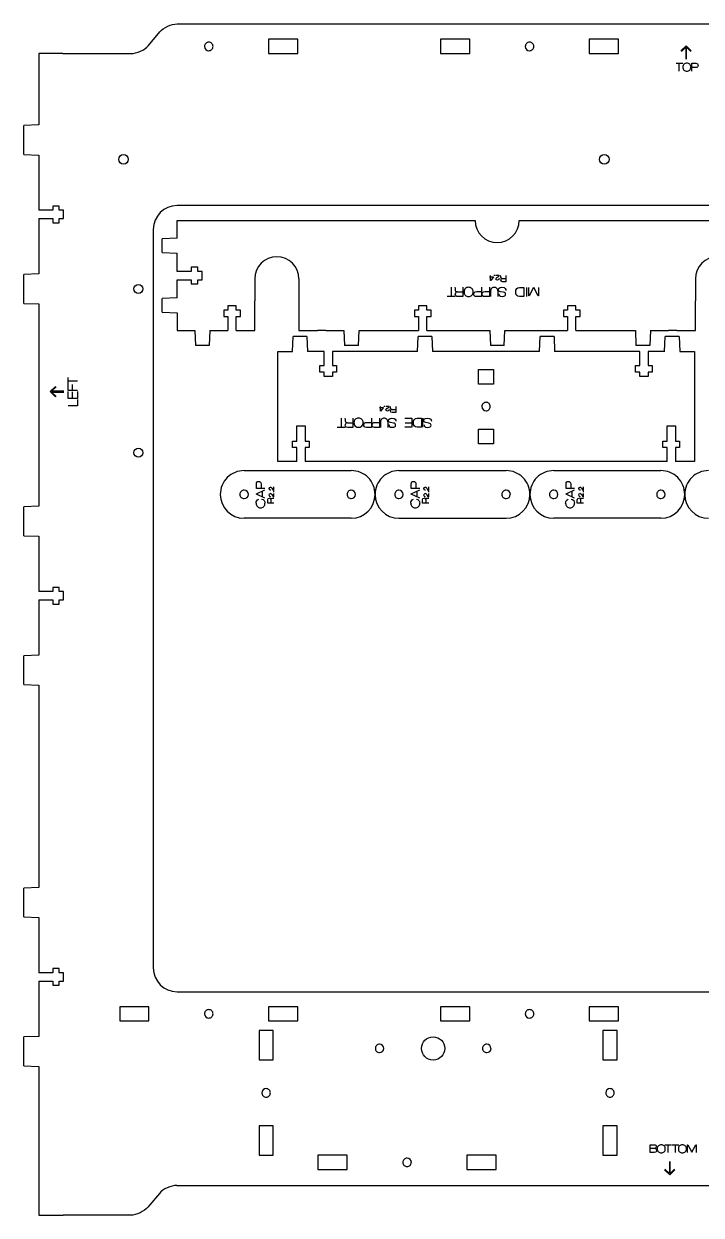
# Model space of a CAD drawing. Extents: x 49 to 1952, y 75 to 1350.
# Drawn here: x 614.6 to 842.2, y 74.5 to 474.5 of the extents above; entities that cross this region are included whole.
import ezdxf

# ---------------------------------------------------------------- set-up
doc = ezdxf.new("R2010")
doc.units = 0
doc.header["$MEASUREMENT"] = 0
for name, color, linetype in [('4_8MM_TABS_-_PLYWOOD', 160, 'Continuous'), ('PASS_1', 1, 'Continuous'), ('PASS_2', 5, 'Continuous'), ('PASS_3', 7, 'Continuous'), ('RASTER_-_LETTERS', 3, 'Continuous'), ('T-SLOT_-_PLYWOOD', 7, 'Continuous')]:
    doc.layers.add(name, color=color, linetype=linetype)

msp = doc.modelspace()

# ---------------------------------------------------------------- linework, layer by layer
at = {"layer": '4_8MM_TABS_-_PLYWOOD', "color": 5}
for p, q in [((706.69, 469.34), (696.84, 469.34)), ((696.84, 469.34), (696.84, 464.54)), ((706.69, 464.54), (706.69, 469.34)), ((764.44, 469.34), (754.59, 469.34)), ((754.59, 469.34), (754.59, 464.54)), ((764.44, 464.54), (764.44, 469.34)), ((814.44, 469.34), (804.59, 469.34)), ((804.59, 469.34), (804.59, 464.54)), ((814.44, 464.54), (814.44, 469.34)), ((696.84, 464.54), (706.69, 464.54)), ((754.59, 464.54), (764.44, 464.54)), ((804.59, 464.54), (814.44, 464.54)), ((656.69, 144.54), (646.84, 144.54)), ((646.84, 144.54), (646.84, 139.74)), ((656.69, 139.74), (656.69, 144.54)), ((706.69, 144.54), (696.84, 144.54)), ((696.84, 144.54), (696.84, 139.74)), ((706.69, 139.74), (706.69, 144.54)), ((764.44, 144.54), (754.59, 144.54)), ((754.59, 144.54), (754.59, 139.74)), ((764.44, 139.74), (764.44, 144.54)), ((814.44, 144.54), (804.59, 144.54)), ((804.59, 144.54), (804.59, 139.74)), ((814.44, 139.74), (814.44, 144.54)), ((646.84, 139.74), (656.69, 139.74)), ((693.65, 136.54), (693.65, 126.69)), ((698.45, 136.54), (693.65, 136.54)), ((696.84, 139.74), (706.69, 139.74)), ((698.45, 126.69), (698.45, 136.54)), ((754.59, 139.74), (764.44, 139.74)), ((804.59, 139.74), (814.44, 139.74)), ((809.14, 136.54), (809.14, 126.69)), ((813.94, 136.54), (809.14, 136.54)), ((813.94, 126.69), (813.94, 136.54)), ((693.65, 126.69), (698.45, 126.69)), ((809.14, 126.69), (813.94, 126.69)), ((693.65, 104.52), (693.65, 94.67)), ((698.45, 104.52), (693.65, 104.52)), ((698.45, 94.67), (698.45, 104.52)), ((809.14, 104.52), (809.14, 94.67)), ((813.94, 104.52), (809.14, 104.52)), ((813.94, 94.67), (813.94, 104.52)), ((693.65, 94.67), (698.45, 94.67)), ((723.3, 94.67), (713.45, 94.67)), ((713.45, 94.67), (713.45, 89.87)), ((723.3, 89.87), (723.3, 94.67)), ((773.3, 94.67), (763.45, 94.67)), ((763.45, 94.67), (763.45, 89.87)), ((773.3, 89.87), (773.3, 94.67)), ((809.14, 94.67), (813.94, 94.67)), ((713.45, 89.87), (723.3, 89.87)), ((763.45, 89.87), (773.3, 89.87))]:
    msp.add_line(p, q, dxfattribs=at)
for centre, radius, start, end in [((676.77, 466.94), 1.42, 89.9877, 179.9981), ((676.77, 466.94), 1.42, 359.9969, 90.0158), ((784.52, 466.94), 1.42, 89.9877, 179.9981), ((784.52, 466.94), 1.42, 359.9969, 90.0158), ((676.77, 466.94), 1.43, 180.0473, 269.9669), ((676.77, 466.94), 1.42, 269.9903, 359.9969), ((784.52, 466.94), 1.43, 180.0473, 269.9669), ((784.52, 466.94), 1.42, 269.9903, 359.9969), ((676.77, 142.14), 1.42, 89.9877, 179.9981), ((676.77, 142.14), 1.43, 180.0473, 269.9669), ((676.77, 142.14), 1.42, 359.9969, 90.0158), ((676.77, 142.14), 1.42, 269.9903, 359.9969), ((784.52, 142.14), 1.42, 89.9877, 179.9981), ((784.52, 142.14), 1.43, 180.0473, 269.9669), ((784.52, 142.14), 1.42, 359.9969, 90.0158), ((784.52, 142.14), 1.42, 269.9903, 359.9969), ((696.06, 115.61), 1.43, 90.0473, 179.9669), ((696.05, 115.61), 1.42, 359.9877, 89.9981), ((811.54, 115.6), 1.43, 90.0473, 179.9669), ((811.54, 115.61), 1.42, 359.9877, 89.9981), ((696.05, 115.61), 1.42, 179.9903, 269.9969), ((696.05, 115.61), 1.42, 269.9969, 0.0158), ((811.54, 115.61), 1.42, 179.9903, 269.9969), ((811.54, 115.6), 1.42, 269.9969, 0.0158), ((743.38, 92.27), 1.42, 89.9903, 179.9969), ((743.38, 92.27), 1.42, 179.9969, 270.0158), ((743.38, 92.27), 1.43, 0.0473, 89.9669), ((743.38, 92.27), 1.42, 269.9877, 359.9981)]:
    msp.add_arc(centre, radius, start, end, dxfattribs=at)
at = {"layer": 'PASS_1'}
for p, q in [((666.14, 402.57), (666.14, 408.54)), ((666.14, 408.54), (766.24, 408.54)), ((781.04, 408.54), (881.14, 408.54)), ((666.14, 402.57), (661.14, 402.36)), ((661.14, 397.72), (661.14, 402.36)), ((661.14, 397.72), (666.14, 397.52)), ((666.14, 391.44), (666.14, 397.52)), ((666.14, 382.57), (666.14, 388.64)), ((692.24, 388.94), (692.24, 381.54)), ((707.04, 388.94), (707.04, 381.54)), ((840.24, 388.94), (840.24, 381.54)), ((666.14, 382.57), (661.14, 382.36)), ((661.14, 377.72), (661.14, 382.36)), ((692.24, 371.54), (692.24, 381.54)), ((707.04, 381.54), (707.04, 371.54)), ((840.24, 371.54), (840.24, 381.54)), ((661.14, 377.72), (666.14, 377.52)), ((666.14, 377.52), (666.14, 371.54)), ((666.14, 371.54), (672.04, 371.54)), ((672.07, 371.54), (672.27, 366.54)), ((677.12, 371.54), (676.91, 366.54)), ((677.12, 371.54), (681.76, 371.54)), ((681.76, 371.54), (683.19, 371.54)), ((685.99, 371.54), (692.24, 371.54)), ((704.9, 364.54), (705.1, 369.54)), ((709.74, 369.54), (705.1, 369.54)), ((707.04, 371.54), (713.29, 371.54)), ((709.74, 369.54), (709.95, 364.54)), ((716.09, 371.54), (713.29, 371.54)), ((716.09, 371.54), (722.19, 371.54)), ((722.19, 371.54), (722.4, 366.54)), ((727.04, 366.54), (727.24, 371.54)), ((727.24, 371.54), (747.27, 371.54)), ((746.9, 364.54), (747.1, 369.54)), ((751.74, 369.54), (747.1, 369.54)), ((750.07, 371.54), (756.14, 371.54)), ((751.74, 369.54), (751.95, 364.54)), ((756.14, 371.54), (757.27, 371.54)), ((757.27, 371.54), (760.07, 371.54)), ((760.07, 371.54), (771.14, 371.54)), ((771.14, 371.54), (771.35, 366.54)), ((775.99, 366.54), (776.19, 371.54)), ((776.19, 371.54), (787.27, 371.54)), ((787.27, 371.54), (790.07, 371.54)), ((787.9, 364.54), (788.1, 369.54)), ((792.74, 369.54), (788.1, 369.54)), ((790.07, 371.54), (791.19, 371.54)), ((791.19, 371.54), (797.27, 371.54)), ((792.74, 369.54), (792.95, 364.54)), ((800.07, 371.54), (820.07, 371.54)), ((820.07, 371.54), (820.27, 366.54)), ((825.12, 371.54), (824.91, 366.54)), ((825.09, 371.54), (831.19, 371.54)), ((829.9, 364.54), (830.1, 369.54)), ((834.74, 369.54), (830.1, 369.54)), ((833.99, 371.54), (831.19, 371.54)), ((833.99, 371.54), (840.24, 371.54)), ((834.74, 369.54), (834.95, 364.54)), ((676.91, 366.54), (672.27, 366.54)), ((699.92, 327.54), (699.92, 364.54)), ((699.92, 364.54), (704.9, 364.54)), ((715.52, 364.54), (709.95, 364.54)), ((746.9, 364.54), (718.32, 364.54)), ((727.04, 366.54), (722.4, 366.54)), ((768.52, 364.54), (751.95, 364.54)), ((771.32, 364.54), (768.52, 364.54)), ((787.9, 364.54), (771.32, 364.54)), ((775.99, 366.54), (771.35, 366.54)), ((821.52, 364.54), (792.95, 364.54)), ((824.91, 366.54), (820.27, 366.54)), ((829.92, 364.54), (824.32, 364.54)), ((834.95, 364.54), (839.92, 364.54)), ((839.92, 364.54), (839.92, 327.54)), ((767.42, 358.5), (772.42, 358.5)), ((767.42, 353.58), (767.42, 358.5)), ((772.42, 358.5), (772.42, 353.58)), ((772.42, 353.58), (767.42, 353.58)), ((767.42, 338.5), (772.42, 338.5)), ((767.42, 333.58), (767.42, 338.5)), ((772.42, 338.5), (772.42, 333.58)), ((772.42, 333.58), (767.42, 333.58)), ((688.64, 324.55), (724.64, 324.55)), ((706.32, 327.54), (699.92, 327.54)), ((830.72, 327.54), (709.12, 327.54)), ((740.64, 324.55), (776.64, 324.55)), ((792.64, 324.55), (828.64, 324.55)), ((839.92, 327.54), (833.52, 327.54)), ((724.64, 308.55), (688.64, 308.55)), ((740.64, 308.55), (776.64, 308.55)), ((828.64, 308.55), (792.64, 308.55))]:
    msp.add_line(p, q, dxfattribs=at)
for centre, radius, start, end in [((773.64, 408.54), 7.4, 180, 360), ((699.64, 388.94), 7.4, 360, 180), ((847.64, 388.94), 7.4, 360, 180), ((769.92, 346.04), 1.42, 90.0031, 180.0097), ((769.92, 346.04), 1.43, 180.0331, 269.9527), ((769.92, 346.04), 1.42, 359.9842, 90.0031), ((769.92, 346.04), 1.42, 270.0019, 0.0123), ((688.64, 316.55), 8, 90, 180.0023), ((724.64, 316.55), 8, 359.9978, 89.9999), ((740.64, 316.55), 8, 90, 180.0023), ((776.64, 316.55), 8, 359.9978, 89.9999), ((792.64, 316.55), 8, 90, 180.0023), ((828.64, 316.55), 8, 359.9978, 89.9999), ((844.64, 316.55), 8, 90, 180.0023), ((688.64, 316.55), 8, 180.0016, 270.0009), ((724.64, 316.55), 8, 269.9996, 359.9978), ((740.64, 316.55), 8, 180.0016, 270.0009), ((776.64, 316.55), 8, 269.9996, 359.9978), ((792.64, 316.55), 8, 180.0016, 270.0009), ((828.64, 316.55), 8, 269.9996, 359.9978), ((844.64, 316.55), 8, 180.0016, 270.0009)]:
    msp.add_arc(centre, radius, start, end, dxfattribs=at)
at = {"layer": 'PASS_2'}
for centre in [(648.12, 429.04), (809.62, 429.04)]:
    msp.add_circle(centre, 1.6, dxfattribs=at)
at = {"layer": 'PASS_2', "color": 5}
for centre in [(653.14, 385.54), (653.14, 330.54)]:
    msp.add_circle(centre, 1.5, dxfattribs=at)
for centre, radius, start, end in [((688.64, 316.55), 1.42, 89.9937, 180.0077), ((688.64, 316.55), 1.42, 179.9869, 270.0131), ((688.64, 316.55), 1.43, 0.0249, 89.9609), ((688.64, 316.55), 1.42, 270.0131, 359.9997), ((724.64, 316.55), 1.42, 89.9937, 180.0077), ((724.64, 316.55), 1.42, 179.9869, 270.0131), ((724.64, 316.55), 1.43, 0.0249, 89.9609), ((724.64, 316.55), 1.42, 270.0131, 359.9997), ((740.64, 316.55), 1.42, 89.9937, 180.0077), ((740.64, 316.55), 1.42, 179.9869, 270.0131), ((740.64, 316.55), 1.43, 0.0249, 89.9609), ((740.64, 316.55), 1.42, 270.0131, 359.9997), ((776.64, 316.55), 1.42, 89.9937, 180.0077), ((776.64, 316.55), 1.42, 179.9869, 270.0131), ((776.64, 316.55), 1.43, 0.0249, 89.9609), ((776.64, 316.55), 1.42, 270.0131, 359.9997), ((792.64, 316.55), 1.42, 89.9937, 180.0077), ((792.64, 316.55), 1.42, 179.9869, 270.0131), ((792.64, 316.55), 1.43, 0.0249, 89.9609), ((792.64, 316.55), 1.42, 270.0131, 359.9997), ((828.64, 316.55), 1.42, 89.9937, 180.0077), ((828.64, 316.55), 1.42, 179.9869, 270.0131), ((828.64, 316.55), 1.43, 0.0249, 89.9609), ((828.64, 316.55), 1.42, 270.0131, 359.9997), ((734.14, 130.54), 1.42, 89.987, 180.013), ((734.14, 130.54), 1.42, 179.9954, 270.006), ((734.14, 130.54), 1.42, 359.9988, 89.987), ((734.14, 130.54), 1.43, 270.037, 359.9758), ((770.14, 130.54), 1.42, 89.9881, 180.0133), ((770.14, 130.54), 1.42, 179.9949, 270.0051), ((770.14, 130.54), 1.42, 359.9977, 89.9881), ((770.14, 130.54), 1.43, 270.0379, 359.9749)]:
    msp.add_arc(centre, radius, start, end, dxfattribs=at)
at = {"layer": 'PASS_3'}
for p, q in [((666.14, 474.54), (760.39, 474.54)), ((760.39, 474.54), (1010.14, 474.54)), ((656.47, 467.25), (660.33, 471.84)), ((627.79, 464.54), (619.64, 464.54)), ((619.64, 464.54), (619.64, 440.61)), ((627.79, 464.54), (650.65, 464.54)), ((619.64, 440.58), (614.64, 440.37)), ((614.64, 430.68), (614.64, 440.37)), ((614.64, 430.68), (619.64, 430.48)), ((619.64, 430.48), (619.64, 412.44)), ((619.64, 412.44), (619.64, 411.94)), ((940.64, 413.54), (666.14, 413.54)), ((619.64, 409.14), (619.64, 408.64)), ((619.64, 408.64), (619.64, 390.58)), ((658.14, 405.54), (658.14, 157.54)), ((619.64, 390.58), (614.64, 390.37)), ((614.64, 380.68), (614.64, 390.37)), ((614.64, 380.68), (619.64, 380.48)), ((619.64, 380.48), (619.64, 312.58)), ((619.64, 312.58), (614.64, 312.37)), ((614.64, 302.68), (614.64, 312.37)), ((614.64, 302.68), (619.64, 302.48)), ((619.64, 302.48), (619.64, 284.44)), ((619.64, 284.44), (619.64, 283.94)), ((619.64, 281.14), (619.64, 280.64)), ((619.64, 280.64), (619.64, 262.58)), ((619.64, 262.58), (614.64, 262.37)), ((614.64, 252.68), (614.64, 262.37)), ((614.64, 252.68), (619.64, 252.48)), ((619.64, 252.48), (619.64, 184.58)), ((619.64, 184.58), (614.64, 184.37)), ((614.64, 174.68), (614.64, 184.37)), ((614.64, 174.68), (619.64, 174.48)), ((619.64, 174.48), (619.64, 156.44)), ((619.64, 156.44), (619.64, 155.94)), ((619.64, 153.14), (619.64, 152.64)), ((619.64, 152.64), (619.64, 134.58)), ((666.14, 149.54), (940.64, 149.54)), ((619.64, 134.58), (614.64, 134.37)), ((614.64, 124.68), (614.64, 134.37)), ((614.64, 124.68), (619.64, 124.48)), ((619.64, 124.48), (619.64, 74.54)), ((666, 84.54), (750.61, 84.54)), ((750.61, 84.54), (925.63, 84.54)), ((660.19, 81.84), (656.32, 77.25)), ((619.64, 74.54), (627.9, 74.54)), ((650.51, 74.54), (627.9, 74.54))]:
    msp.add_line(p, q, dxfattribs=at)
for centre, start, end in [((666.14, 405.54), 90, 180), ((666.14, 157.54), 180, 270)]:
    msp.add_arc(centre, 8, start, end, dxfattribs=at)
for points in [[(660.33, 471.84), (661.58, 473.33), (664.2, 474.54), (666.14, 474.54)], [(650.65, 464.54), (652.6, 464.54), (655.21, 465.76), (656.47, 467.25)], [(666, 84.54), (664.05, 84.54), (661.44, 83.33), (660.19, 81.84)], [(656.32, 77.25), (655.07, 75.76), (652.46, 74.54), (650.51, 74.54)]]:
    msp.add_open_spline(points, degree=3, dxfattribs=at)
at = {"layer": 'RASTER_-_LETTERS'}
for p, q in [((835.39, 465.42), (837.13, 467.16)), ((835.51, 465.24), (837, 466.73)), ((837, 466.73), (837, 462.64)), ((837.13, 467.16), (838.86, 465.42)), ((837.25, 462.64), (837.25, 466.73)), ((837.25, 466.73), (838.75, 465.23)), ((833.73, 461.29), (835.98, 461.29)), ((834.82, 458.69), (834.82, 461.27)), ((839.01, 458.69), (839.01, 461.29)), ((839.01, 461.29), (840.4, 461.29)), ((840.3, 459.87), (839.01, 459.88)), ((771.07, 389.61), (771.41, 389.61)), ((771.41, 389.61), (771.41, 390.04)), ((771.41, 389.61), (772.36, 389.61)), ((771.41, 388.42), (771.41, 389.61)), ((771.46, 388.42), (771.41, 388.42)), ((772.36, 389.55), (771.46, 388.42)), ((772.36, 389.61), (772.36, 389.55)), ((772.84, 390.04), (772.56, 390.04)), ((772.7, 390.18), (772.7, 389.9)), ((774.35, 390.04), (773.2, 390.04)), ((773.57, 389.36), (773.95, 389.55)), ((775.32, 389.03), (776.54, 389.03)), ((776.54, 390.04), (776.54, 387.96)), ((758.23, 386.07), (758.23, 382.97)), ((760.33, 384.55), (762.16, 384.56)), ((762.16, 386.07), (762.16, 382.95)), ((766.78, 384.65), (768.33, 384.64)), ((768.33, 386.07), (768.33, 382.95)), ((769.57, 384.65), (771.12, 384.64)), ((771.12, 386.07), (771.12, 382.95)), ((771.45, 384.85), (771.45, 382.97)), ((773.88, 384.85), (773.88, 382.97)), ((775.74, 384.43), (774.77, 384.59)), ((776.54, 387.96), (775.4, 387.96)), ((781.14, 386.04), (782.61, 386.04)), ((782.61, 386.04), (782.61, 383.02)), ((783.57, 383.02), (783.57, 386.04)), ((784.27, 383.17), (784.27, 386.04)), ((785.9, 385.96), (784.4, 383.17)), ((787.41, 383.17), (785.91, 385.96)), ((787.54, 386.04), (787.54, 383.17)), ((759.54, 382.95), (756.84, 382.95)), ((762.16, 382.95), (760.44, 382.95)), ((768.33, 382.95), (766.66, 382.95)), ((771.12, 382.95), (769.44, 382.95)), ((782.61, 383.02), (781.14, 383.02)), ((784.4, 383.17), (784.27, 383.17)), ((787.54, 383.17), (787.41, 383.17)), ((623.54, 351.04), (625.28, 352.78)), ((623.97, 351.16), (625.47, 352.66)), ((629.58, 353.19), (629.58, 355.82)), ((632.63, 354.51), (629.58, 354.51)), ((629.58, 351.39), (629.58, 353.52)), ((631, 351.39), (631, 353.4)), ((625.28, 349.3), (623.54, 351.04)), ((628.06, 351.16), (623.97, 351.16)), ((625.46, 349.42), (623.97, 350.91)), ((623.97, 350.91), (628.06, 350.91)), ((632.63, 351.39), (629.58, 351.39)), ((629.58, 348.72), (629.58, 351.09)), ((632.63, 348.72), (629.58, 348.72)), ((631, 348.72), (631, 351)), ((632.63, 351.12), (632.63, 348.72)), ((632.63, 348.43), (632.63, 346.29)), ((632.63, 346.29), (629.58, 346.29)), ((734.08, 345.68), (734.41, 345.68)), ((734.41, 345.68), (734.41, 346.11)), ((734.41, 345.68), (735.36, 345.68)), ((734.41, 344.49), (734.41, 345.68)), ((734.47, 344.49), (734.41, 344.49)), ((735.36, 345.62), (734.47, 344.49)), ((735.36, 345.68), (735.36, 345.62)), ((735.84, 346.11), (735.56, 346.11)), ((735.7, 346.25), (735.7, 345.97)), ((737.35, 346.11), (736.2, 346.11)), ((736.57, 345.43), (736.95, 345.63)), ((738.32, 345.1), (739.55, 345.1)), ((739.55, 344.03), (738.4, 344.03)), ((739.55, 346.11), (739.55, 344.03)), ((721.27, 342.14), (721.27, 339.04)), ((723.37, 340.62), (725.2, 340.63)), ((725.2, 342.14), (725.2, 339.01)), ((729.83, 340.72), (731.38, 340.71)), ((731.38, 342.14), (731.38, 339.01)), ((732.61, 340.72), (734.16, 340.71)), ((734.16, 342.14), (734.16, 339.01)), ((734.49, 340.91), (734.49, 339.04)), ((736.92, 340.91), (736.92, 339.04)), ((738.78, 340.5), (737.81, 340.66)), ((742.61, 342.11), (744.99, 342.11)), ((744.99, 340.49), (742.73, 340.49)), ((744.99, 342.11), (744.99, 339.09)), ((746.76, 342.11), (748.23, 342.11)), ((748.23, 342.11), (748.23, 339.09)), ((748.69, 339.09), (748.69, 342.11)), ((750.69, 340.48), (749.69, 340.65)), ((722.58, 339.01), (719.88, 339.01)), ((725.2, 339.01), (723.48, 339.01)), ((731.38, 339.01), (729.7, 339.01)), ((734.16, 339.01), (732.49, 339.01)), ((744.99, 339.09), (742.63, 339.09)), ((748.23, 339.09), (746.76, 339.09)), ((692.77, 318.55), (692.77, 320.09)), ((744.77, 318.55), (744.77, 320.09)), ((796.77, 318.55), (796.77, 320.09)), ((695.64, 318.55), (692.77, 318.55)), ((692.77, 316.73), (695.64, 318.05)), ((692.77, 316.63), (692.77, 316.73)), ((695.64, 315.31), (692.77, 316.63)), ((694.34, 319.97), (694.33, 318.55)), ((694.69, 317.62), (694.69, 315.74)), ((697.96, 318.69), (698.15, 318.31)), ((697.96, 316.53), (698.15, 316.15)), ((698.78, 317.4), (698.5, 317.4)), ((698.64, 317.9), (698.64, 319.06)), ((698.64, 317.26), (698.64, 317.54)), ((698.64, 315.74), (698.64, 316.9)), ((747.64, 318.55), (744.77, 318.55)), ((744.77, 316.73), (747.64, 318.05)), ((744.77, 316.63), (744.77, 316.73)), ((747.64, 315.31), (744.77, 316.63)), ((746.34, 319.97), (746.33, 318.55)), ((746.69, 317.62), (746.69, 315.74)), ((749.96, 318.69), (750.15, 318.31)), ((749.96, 316.53), (750.15, 316.15)), ((750.78, 317.4), (750.5, 317.4)), ((750.64, 317.9), (750.64, 319.06)), ((750.64, 317.26), (750.64, 317.54)), ((750.64, 315.74), (750.64, 316.9)), ((799.64, 318.55), (796.77, 318.55)), ((796.77, 316.73), (799.64, 318.05)), ((796.77, 316.63), (796.77, 316.73)), ((799.64, 315.31), (796.77, 316.63)), ((798.34, 319.97), (798.33, 318.55)), ((798.69, 317.62), (798.69, 315.74)), ((801.96, 318.69), (802.15, 318.31)), ((801.96, 316.53), (802.15, 316.15)), ((802.78, 317.4), (802.5, 317.4)), ((802.64, 317.9), (802.64, 319.06)), ((802.64, 317.26), (802.64, 317.54)), ((802.64, 315.74), (802.64, 316.9)), ((696.56, 313.55), (696.56, 314.7)), ((698.64, 313.55), (696.56, 313.55)), ((697.63, 314.78), (697.63, 313.55)), ((748.56, 313.55), (748.56, 314.7)), ((750.64, 313.55), (748.56, 313.55)), ((749.63, 314.78), (749.63, 313.55)), ((800.56, 313.55), (800.56, 314.7)), ((802.64, 313.55), (800.56, 313.55)), ((801.63, 314.78), (801.63, 313.55)), ((825.03, 98.19), (826.45, 98.19)), ((825.03, 95.59), (825.03, 98.19)), ((826.57, 96.95), (825.03, 96.96)), ((829.98, 98.19), (832.22, 98.19)), ((831.11, 95.59), (831.11, 98.19)), ((832.41, 98.19), (834.66, 98.19)), ((833.54, 95.59), (833.54, 98.19)), ((837.52, 95.59), (837.52, 98.19)), ((837.52, 98.19), (837.64, 98.19)), ((837.64, 98.19), (839.01, 95.66)), ((839.02, 95.66), (840.38, 98.19)), ((840.38, 98.19), (840.5, 98.19)), ((840.5, 98.19), (840.5, 95.59)), ((826.35, 95.59), (825.03, 95.59)), ((831.5, 92.57), (831.5, 88.48)), ((831.75, 88.48), (831.75, 92.57)), ((831.62, 88.05), (829.88, 89.79)), ((831.5, 88.48), (830, 89.98)), ((833.36, 89.79), (831.62, 88.05)), ((833.24, 89.98), (831.75, 88.48))]:
    msp.add_line(p, q, dxfattribs=at)
for centre, radius, start, end in [((837.29, 460.06), 1.29, 87.3102, 183.1557), ((837.42, 460.06), 1.29, 356.8461, 92.6955), ((837.29, 459.92), 1.29, 176.8443, 272.6898), ((837.42, 459.92), 1.29, 267.3045, 3.1539), ((773.78, 388.87), 0.533, 112.8439, 177.5702), ((772.09, 389.53), 2.77, 358.6921, 10.625), ((775.32, 388.53), 0.496, 89.9266, 180.0588), ((755.48, 385.31), 4.16, 358.6921, 10.625), ((760.32, 383.8), 0.744, 89.9266, 180.0588), ((763.96, 384.62), 1.46, 87.2961, 183.1553), ((763.96, 384.46), 1.46, 176.8534, 272.7068), ((764.1, 384.62), 1.46, 356.8307, 92.6922), ((764.1, 384.46), 1.46, 267.3049, 3.1607), ((772.61, 384.91), 1.16, 87.2961, 183.1553), ((772.72, 384.91), 1.16, 356.8307, 92.6922), ((736.78, 344.94), 0.533, 112.8439, 177.5702), ((735.09, 345.6), 2.77, 358.6921, 10.625), ((738.32, 344.6), 0.496, 89.9266, 180.0588), ((718.52, 341.37), 4.16, 358.6921, 10.625), ((723.36, 339.87), 0.744, 89.9266, 180.0588), ((727, 340.69), 1.46, 87.2961, 183.1553), ((727, 340.53), 1.46, 176.8534, 272.7068), ((727.14, 340.69), 1.46, 356.8307, 92.6922), ((727.14, 340.53), 1.46, 267.3049, 3.1607), ((735.65, 340.98), 1.16, 87.2961, 183.1553), ((735.76, 340.98), 1.16, 356.8307, 92.6922), ((697.47, 318.48), 0.533, 22.8439, 87.5702), ((697.47, 316.32), 0.533, 22.8439, 87.5702), ((749.47, 318.48), 0.533, 22.8439, 87.5702), ((749.47, 316.32), 0.533, 22.8439, 87.5702), ((801.47, 318.48), 0.533, 22.8439, 87.5702), ((801.47, 316.32), 0.533, 22.8439, 87.5702), ((694.13, 313.55), 1.49, 180, 270.441), ((694.22, 313.49), 1.42, 266.8394, 2.7048), ((697.13, 314.78), 0.496, 359.9266, 90.0588), ((698.13, 318.01), 2.77, 268.6921, 280.625), ((746.13, 313.55), 1.49, 180, 270.441), ((746.22, 313.49), 1.42, 266.8394, 2.7048), ((749.13, 314.78), 0.496, 359.9266, 90.0588), ((750.13, 318.01), 2.77, 268.6921, 280.625), ((798.13, 313.55), 1.49, 180, 270.441), ((798.22, 313.49), 1.42, 266.8394, 2.7048), ((801.13, 314.78), 0.496, 359.9266, 90.0588), ((802.13, 318.01), 2.77, 268.6921, 280.625), ((826.55, 97.56), 0.601, 272.2953, 359.1563), ((826.61, 96.33), 0.621, 356.8829, 93.4796), ((828.71, 96.9), 1.29, 87.3113, 183.162), ((828.71, 96.76), 1.29, 176.8387, 272.6953), ((828.84, 96.9), 1.29, 356.8415, 92.7001), ((828.84, 96.76), 1.29, 267.2933, 3.1577), ((835.8, 96.9), 1.29, 87.3091, 183.1493), ((835.8, 96.76), 1.29, 176.8515, 272.6976), ((835.92, 96.9), 1.29, 356.85, 92.6908), ((835.92, 96.76), 1.29, 267.3025, 3.1492)]:
    msp.add_arc(centre, radius, start, end, dxfattribs=at)
for points in [[(841.13, 460.58), (841.13, 460.23), (840.95, 459.87), (840.3, 459.87)], [(840.4, 461.29), (840.96, 461.29), (841.13, 460.97), (841.13, 460.58)], [(773.77, 388.46), (773.33, 388.46), (773.24, 388.74), (773.25, 388.89)], [(774.32, 389.01), (774.32, 388.84), (774.31, 388.46), (773.77, 388.46)], [(773.95, 389.55), (774.23, 389.72), (774.35, 389.81), (774.35, 390.04)], [(775.4, 387.96), (774.98, 387.96), (774.82, 388.15), (774.82, 388.53)], [(775.32, 389.03), (775, 389.03), (774.85, 389.18), (774.86, 389.47)], [(760.33, 384.55), (759.85, 384.56), (759.63, 384.78), (759.64, 385.21)], [(765.79, 383.8), (765.79, 384.22), (766.01, 384.65), (766.78, 384.65)], [(768.58, 383.8), (768.58, 384.22), (768.79, 384.65), (769.57, 384.65)], [(774.1, 385.25), (774.1, 385.58), (774.25, 386.07), (775.26, 386.07)], [(774.77, 384.59), (774.31, 384.69), (774.1, 384.88), (774.1, 385.25)], [(775.26, 386.07), (776.43, 386.07), (776.56, 385.46), (776.57, 385.04)], [(776.46, 383.76), (776.46, 384.16), (776.23, 384.35), (775.74, 384.43)], [(779.88, 384.53), (779.88, 385.43), (780.31, 386.04), (781.14, 386.04)], [(781.14, 383.02), (780.31, 383.02), (779.88, 383.63), (779.88, 384.53)], [(760.44, 382.95), (759.82, 382.95), (759.58, 383.24), (759.58, 383.8)], [(766.66, 382.95), (766, 382.95), (765.79, 383.33), (765.79, 383.8)], [(769.44, 382.95), (768.78, 382.95), (768.58, 383.33), (768.58, 383.8)], [(774.17, 383.89), (774.2, 383.44), (774.4, 383.01), (775.38, 383.01)], [(775.38, 383.01), (776.12, 383.01), (776.46, 383.28), (776.46, 383.76)], [(736.77, 344.53), (736.34, 344.53), (736.24, 344.82), (736.25, 344.96)], [(737.32, 345.08), (737.32, 344.91), (737.32, 344.53), (736.77, 344.53)], [(736.95, 345.63), (737.23, 345.79), (737.35, 345.88), (737.35, 346.11)], [(738.4, 344.03), (737.98, 344.03), (737.82, 344.23), (737.82, 344.6)], [(738.32, 345.1), (738, 345.1), (737.85, 345.25), (737.86, 345.54)], [(723.37, 340.62), (722.89, 340.62), (722.67, 340.85), (722.68, 341.28)], [(728.84, 339.87), (728.84, 340.29), (729.05, 340.72), (729.83, 340.72)], [(731.62, 339.87), (731.62, 340.29), (731.83, 340.72), (732.61, 340.72)], [(737.14, 341.31), (737.14, 341.64), (737.29, 342.14), (738.31, 342.14)], [(737.81, 340.66), (737.36, 340.76), (737.14, 340.95), (737.14, 341.31)], [(738.31, 342.14), (739.47, 342.14), (739.6, 341.53), (739.61, 341.11)], [(739.51, 339.82), (739.51, 340.23), (739.27, 340.41), (738.78, 340.5)], [(745.5, 340.6), (745.5, 341.5), (745.93, 342.11), (746.76, 342.11)], [(746.76, 339.09), (745.93, 339.09), (745.5, 339.7), (745.5, 340.6)], [(749, 341.32), (749, 341.66), (749.16, 342.17), (750.2, 342.17)], [(749.69, 340.65), (749.23, 340.75), (749, 340.95), (749, 341.32)], [(750.2, 342.17), (751.4, 342.17), (751.54, 341.54), (751.55, 341.11)], [(751.44, 339.79), (751.44, 340.21), (751.2, 340.4), (750.69, 340.48)], [(723.48, 339.01), (722.86, 339.01), (722.62, 339.31), (722.62, 339.87)], [(729.7, 339.01), (729.04, 339.01), (728.84, 339.4), (728.84, 339.87)], [(732.49, 339.01), (731.82, 339.01), (731.62, 339.4), (731.62, 339.87)], [(737.21, 339.96), (737.24, 339.51), (737.44, 339.07), (738.42, 339.07)], [(738.42, 339.07), (739.16, 339.07), (739.51, 339.35), (739.51, 339.82)], [(749.08, 339.93), (749.11, 339.47), (749.32, 339.02), (750.32, 339.02)], [(750.32, 339.02), (751.09, 339.02), (751.44, 339.3), (751.44, 339.79)], [(692.77, 320.09), (692.77, 320.7), (693.13, 320.88), (693.56, 320.88)], [(693.56, 320.88), (693.94, 320.88), (694.34, 320.68), (694.34, 319.97)], [(744.77, 320.09), (744.77, 320.7), (745.13, 320.88), (745.56, 320.88)], [(745.56, 320.88), (745.94, 320.88), (746.34, 320.68), (746.34, 319.97)], [(796.77, 320.09), (796.77, 320.7), (797.13, 320.88), (797.56, 320.88)], [(797.56, 320.88), (797.94, 320.88), (798.34, 320.68), (798.34, 319.97)], [(697.06, 318.49), (697.06, 318.92), (697.34, 319.02), (697.49, 319.01)], [(697.61, 317.94), (697.44, 317.94), (697.06, 317.94), (697.06, 318.49)], [(697.06, 316.33), (697.06, 316.76), (697.34, 316.86), (697.49, 316.85)], [(697.61, 315.78), (697.44, 315.78), (697.06, 315.78), (697.06, 316.33)], [(698.15, 318.31), (698.32, 318.03), (698.41, 317.91), (698.64, 317.9)], [(698.15, 316.15), (698.32, 315.87), (698.41, 315.75), (698.64, 315.74)], [(749.06, 318.49), (749.06, 318.92), (749.34, 319.02), (749.49, 319.01)], [(749.61, 317.94), (749.44, 317.94), (749.06, 317.94), (749.06, 318.49)], [(749.06, 316.33), (749.06, 316.76), (749.34, 316.86), (749.49, 316.85)], [(749.61, 315.78), (749.44, 315.78), (749.06, 315.78), (749.06, 316.33)], [(750.15, 318.31), (750.32, 318.03), (750.41, 317.91), (750.64, 317.9)], [(750.15, 316.15), (750.32, 315.87), (750.41, 315.75), (750.64, 315.74)], [(801.06, 318.49), (801.06, 318.92), (801.34, 319.02), (801.49, 319.01)], [(801.61, 317.94), (801.44, 317.94), (801.06, 317.94), (801.06, 318.49)], [(801.06, 316.33), (801.06, 316.76), (801.34, 316.86), (801.49, 316.85)], [(801.61, 315.78), (801.44, 315.78), (801.06, 315.78), (801.06, 316.33)], [(802.15, 318.31), (802.32, 318.03), (802.41, 317.91), (802.64, 317.9)], [(802.15, 316.15), (802.32, 315.87), (802.41, 315.75), (802.64, 315.74)], [(692.64, 313.55), (692.64, 314.23), (692.92, 314.77), (693.54, 314.92)], [(694.49, 314.99), (695.25, 314.91), (695.61, 314.21), (695.64, 313.55)], [(696.56, 314.7), (696.56, 315.12), (696.75, 315.27), (697.13, 315.28)], [(697.63, 314.78), (697.63, 315.1), (697.78, 315.24), (698.07, 315.24)], [(744.64, 313.55), (744.64, 314.23), (744.92, 314.77), (745.54, 314.92)], [(746.49, 314.99), (747.25, 314.91), (747.61, 314.21), (747.64, 313.55)], [(748.56, 314.7), (748.56, 315.12), (748.75, 315.27), (749.13, 315.28)], [(749.63, 314.78), (749.63, 315.1), (749.78, 315.24), (750.07, 315.24)], [(796.64, 313.55), (796.64, 314.23), (796.92, 314.77), (797.54, 314.92)], [(798.49, 314.99), (799.25, 314.91), (799.61, 314.21), (799.64, 313.55)], [(800.56, 314.7), (800.56, 315.12), (800.75, 315.27), (801.12, 315.28)], [(801.63, 314.78), (801.63, 315.1), (801.78, 315.24), (802.07, 315.24)], [(827.23, 96.3), (827.23, 95.99), (827.04, 95.59), (826.35, 95.59)], [(826.45, 98.19), (826.86, 98.19), (827.16, 97.97), (827.15, 97.55)]]:
    msp.add_open_spline(points, degree=3, dxfattribs=at)
at = {"layer": 'T-SLOT_-_PLYWOOD'}
for p, q in [((626.55, 413.34), (624.35, 413.34)), ((624.35, 413.34), (624.35, 411.94)), ((626.55, 411.94), (626.55, 413.34)), ((624.35, 411.94), (619.64, 411.94)), ((619.64, 409.14), (624.35, 409.14)), ((624.35, 409.14), (624.35, 407.74)), ((628, 411.94), (626.55, 411.94)), ((626.55, 407.74), (626.55, 409.14)), ((626.55, 409.14), (628, 409.14)), ((628, 409.14), (628, 411.94)), ((624.35, 407.74), (626.55, 407.74)), ((626.55, 285.34), (624.35, 285.34)), ((624.35, 285.34), (624.35, 283.94)), ((626.55, 283.94), (626.55, 285.34)), ((624.35, 283.94), (619.64, 283.94)), ((619.64, 281.14), (624.35, 281.14)), ((624.35, 281.14), (624.35, 279.74)), ((628, 283.94), (626.55, 283.94)), ((626.55, 279.74), (626.55, 281.14)), ((626.55, 281.14), (628, 281.14)), ((628, 281.14), (628, 283.94)), ((624.35, 279.74), (626.55, 279.74)), ((626.55, 157.34), (624.35, 157.34)), ((624.35, 157.34), (624.35, 155.94)), ((626.55, 155.94), (626.55, 157.34)), ((624.35, 155.94), (619.64, 155.94)), ((619.64, 153.14), (624.35, 153.14)), ((624.35, 153.14), (624.35, 151.74)), ((628, 155.94), (626.55, 155.94)), ((626.55, 151.74), (626.55, 153.14)), ((626.55, 153.14), (628, 153.14)), ((628, 153.14), (628, 155.94)), ((624.35, 151.74), (626.55, 151.74))]:
    msp.add_line(p, q, dxfattribs=at)
at = {"layer": 'T-SLOT_-_PLYWOOD', "color": 1}
for p, q in [((673.05, 392.84), (670.85, 392.84)), ((670.85, 392.84), (670.85, 391.44)), ((673.05, 391.44), (673.05, 392.84)), ((670.85, 391.44), (666.14, 391.44)), ((666.14, 388.64), (670.85, 388.64)), ((670.85, 388.64), (670.85, 387.24)), ((674.5, 391.44), (673.05, 391.44)), ((673.05, 387.24), (673.05, 388.64)), ((673.05, 388.64), (674.5, 388.64)), ((674.5, 388.64), (674.5, 391.44)), ((670.85, 387.24), (673.05, 387.24)), ((683.19, 378.45), (681.79, 378.45)), ((681.79, 378.45), (681.79, 376.25)), ((681.79, 376.25), (683.19, 376.25)), ((685.99, 379.9), (683.19, 379.9)), ((683.19, 379.9), (683.19, 378.45)), ((683.19, 376.25), (683.19, 371.54)), ((685.99, 378.45), (685.99, 379.9)), ((687.39, 378.45), (685.99, 378.45)), ((685.99, 371.54), (685.99, 376.25)), ((685.99, 376.25), (687.39, 376.25)), ((687.39, 376.25), (687.39, 378.45)), ((747.27, 378.45), (745.87, 378.45)), ((745.87, 378.45), (745.87, 376.25)), ((745.87, 376.25), (747.27, 376.25)), ((750.07, 379.9), (747.27, 379.9)), ((747.27, 379.9), (747.27, 378.45)), ((747.27, 376.25), (747.27, 371.54)), ((750.07, 378.45), (750.07, 379.9)), ((751.47, 378.45), (750.07, 378.45)), ((750.07, 371.54), (750.07, 376.25)), ((750.07, 376.25), (751.47, 376.25)), ((751.47, 376.25), (751.47, 378.45)), ((797.27, 378.45), (795.87, 378.45)), ((795.87, 378.45), (795.87, 376.25)), ((795.87, 376.25), (797.27, 376.25)), ((800.07, 379.9), (797.27, 379.9)), ((797.27, 379.9), (797.27, 378.45)), ((797.27, 376.25), (797.27, 371.54)), ((800.07, 378.45), (800.07, 379.9)), ((801.47, 378.45), (800.07, 378.45)), ((800.07, 371.54), (800.07, 376.25)), ((800.07, 376.25), (801.47, 376.25)), ((801.47, 376.25), (801.47, 378.45)), ((715.52, 359.83), (715.52, 364.54)), ((718.32, 364.54), (718.32, 359.83)), ((821.52, 359.83), (821.52, 364.54)), ((824.32, 364.54), (824.32, 359.83)), ((714.12, 357.63), (714.12, 359.83)), ((714.12, 359.83), (715.52, 359.83)), ((715.52, 357.63), (714.12, 357.63)), ((715.52, 356.18), (715.52, 357.63)), ((718.32, 356.18), (715.52, 356.18)), ((718.32, 359.83), (719.72, 359.83)), ((719.72, 357.63), (718.32, 357.63)), ((718.32, 357.63), (718.32, 356.18)), ((719.72, 359.83), (719.72, 357.63)), ((820.12, 357.63), (820.12, 359.83)), ((820.12, 359.83), (821.52, 359.83)), ((821.52, 357.63), (820.12, 357.63)), ((821.52, 356.18), (821.52, 357.63)), ((824.32, 356.18), (821.52, 356.18)), ((824.32, 359.83), (825.72, 359.83)), ((825.72, 357.63), (824.32, 357.63)), ((824.32, 357.63), (824.32, 356.18)), ((825.72, 359.83), (825.72, 357.63)), ((706.32, 334.45), (706.32, 339.54)), ((706.32, 339.54), (709.12, 339.54)), ((709.12, 339.54), (709.12, 334.45)), ((830.72, 334.45), (830.72, 339.54)), ((830.72, 339.54), (833.52, 339.54)), ((833.52, 339.54), (833.52, 334.45)), ((704.92, 332.25), (704.92, 334.45)), ((704.92, 334.45), (706.32, 334.45)), ((706.32, 332.25), (704.92, 332.25)), ((706.32, 327.54), (706.32, 332.25)), ((709.12, 334.45), (710.52, 334.45)), ((710.52, 332.25), (709.12, 332.25)), ((709.12, 332.25), (709.12, 327.54)), ((710.52, 334.45), (710.52, 332.25)), ((829.32, 332.25), (829.32, 334.45)), ((829.32, 334.45), (830.72, 334.45)), ((830.72, 332.25), (829.32, 332.25)), ((830.72, 327.54), (830.72, 332.25)), ((833.52, 334.45), (834.92, 334.45)), ((834.92, 332.25), (833.52, 332.25)), ((833.52, 332.25), (833.52, 327.54)), ((834.92, 334.45), (834.92, 332.25))]:
    msp.add_line(p, q, dxfattribs=at)
at = {"layer": 'T-SLOT_-_PLYWOOD', "color": 5}
msp.add_circle((752.14, 130.54), 3.9, dxfattribs=at)

doc.saveas('drawing.dxf')
